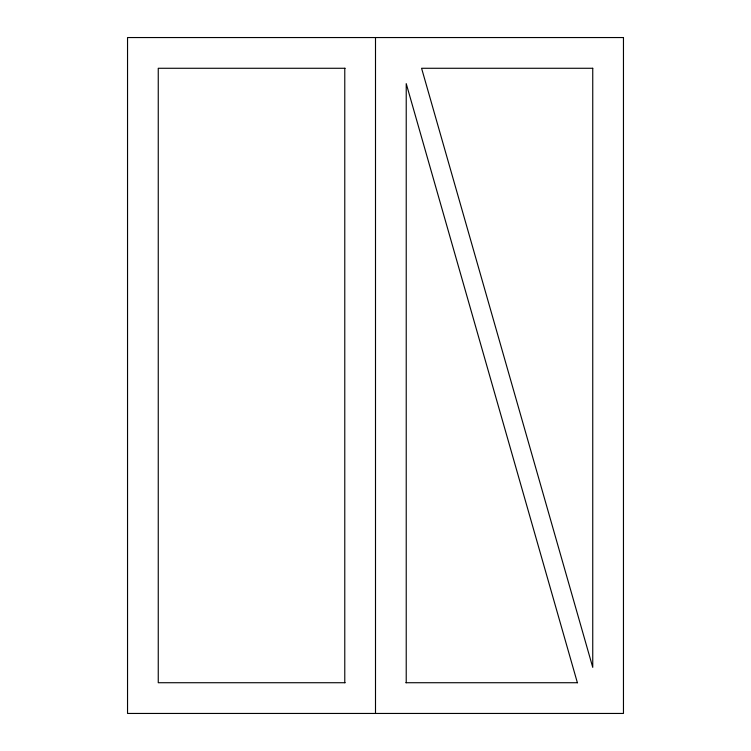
<?xml version="1.0" encoding="UTF-8"?>
<svg xmlns="http://www.w3.org/2000/svg" width="751" height="751" viewBox="0 0 751 751"><rect width="100%" height="100%" fill="white"/><g stroke="black" fill="none" stroke-linecap="round" stroke-linejoin="round"><path stroke-width="1.13" d="M345.131 68.275L158.254 68.275L158.254 682.725L345.131 682.725M405.869 682.725L577.557 682.725M577.378 682.725L406.225 83.633L406.225 682.725M375.5 37.55L375.5 713.45M344.775 68.275L344.775 682.725M623.461 37.55L127.539 37.55L127.539 713.45L623.461 713.45L623.461 37.55M592.746 68.275L421.583 68.275L592.746 667.367L592.746 68.275"/></g></svg>
